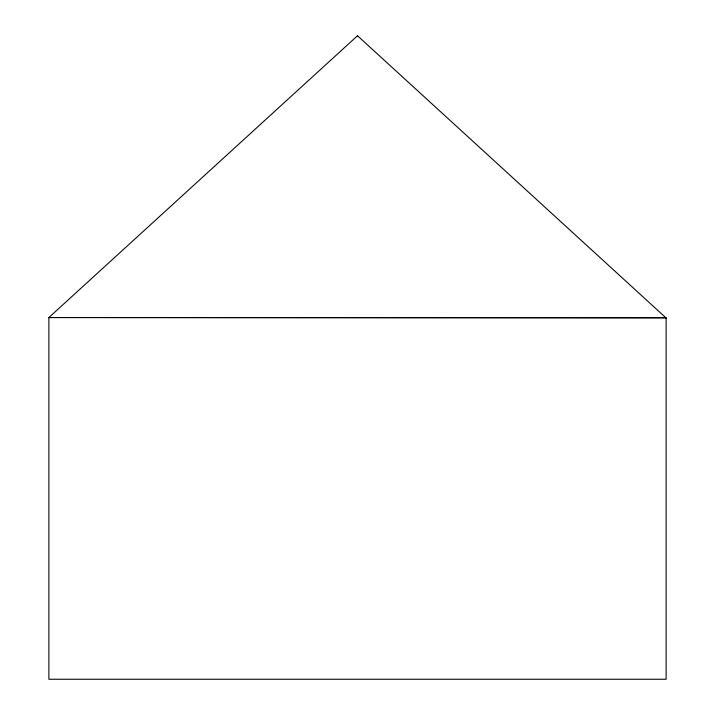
<?xml version="1.0" encoding="UTF-8"?>
<svg xmlns="http://www.w3.org/2000/svg" width="715" height="715" viewBox="0 0 715 715"><rect width="100%" height="100%" fill="white"/><g stroke="black" fill="none" stroke-linecap="round" stroke-linejoin="round"><path stroke-width="1.07" d="M357.5 35.75L48.888 317.531L48.888 679.25L666.112 679.25L666.112 317.531L48.888 317.531L666.112 317.996L357.5 35.75"/></g></svg>
